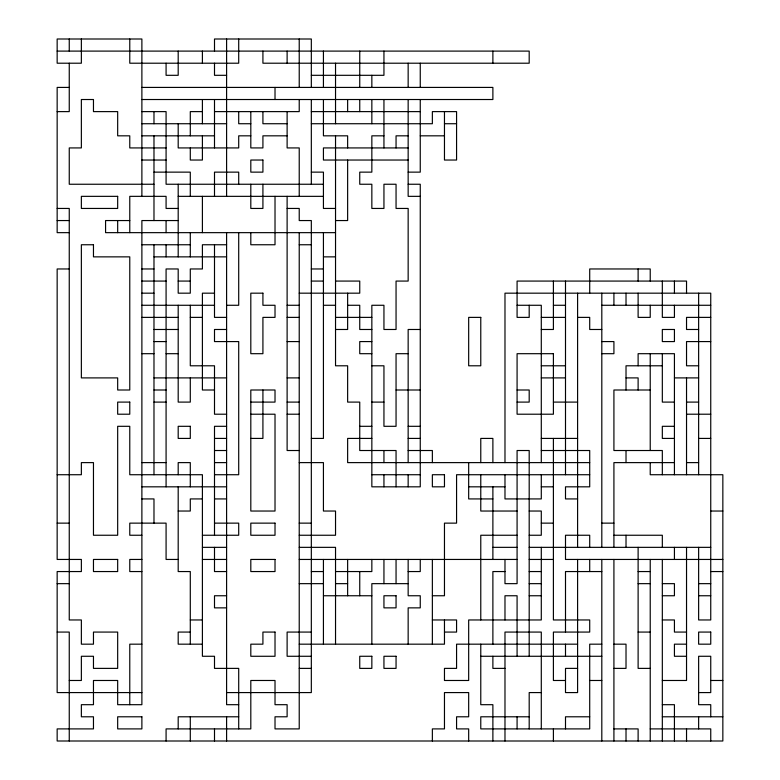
<?xml version="1.0" encoding="UTF-8"?>
<svg xmlns="http://www.w3.org/2000/svg" width="780" height="780" viewBox="0 0 780 780"><rect width="100%" height="100%" fill="white"/><g stroke="black" fill="none" stroke-linecap="round" stroke-linejoin="round"><path stroke-width="1.17" d="M57.154 51.1L529.191 51.1L529.191 63.209L262.918 63.209L262.918 51.1M226.6 75.309L214.5 75.309L214.5 63.209M311.327 75.309L383.945 75.309L383.945 51.1M69.254 87.418L57.154 87.418L57.154 232.655L69.254 232.655M141.882 87.418L492.882 87.418L492.882 99.518L141.882 99.518M57.154 111.618L69.254 111.618L69.254 63.209M141.882 111.618L166.082 111.618L166.082 184.246L323.427 184.246M202.4 111.618L190.291 111.618L190.291 135.827M214.5 111.618L299.227 111.618L299.227 99.518M311.327 111.618L420.254 111.618M141.882 123.728L226.6 123.728M250.809 123.728L238.709 123.728L238.709 111.618M287.118 123.728L262.918 123.728L262.918 111.618M311.327 123.728L432.364 123.728L432.364 111.618L456.573 111.618L456.573 160.036L444.464 160.036L444.464 111.618M444.464 123.728L456.573 123.728M141.882 135.827L214.5 135.827M250.809 135.827L238.709 135.827L238.709 147.927L178.191 147.927L178.191 123.728M287.118 135.827L262.918 135.827L262.918 147.927L250.809 147.927L250.809 111.618M383.945 135.827L371.846 135.827L371.846 172.136L359.746 172.136L359.746 184.246L371.846 184.246L371.846 208.445L383.945 208.445L383.945 184.246L396.055 184.246L396.055 208.445L408.154 208.445L408.154 281.073L396.055 281.073L396.055 329.482L383.945 329.482L383.945 305.273L371.846 305.273L371.846 486.827L420.254 486.827L420.254 184.246L408.154 184.246M408.154 135.827L396.055 135.827L396.055 147.927M420.254 135.827L444.464 135.827M166.082 147.927L129.772 147.927L129.772 135.827L117.673 135.827L117.673 111.618L93.463 111.618L93.463 99.518L81.364 99.518L81.364 147.927L69.254 147.927L69.254 184.246L153.982 184.246M408.154 147.927L323.427 147.927L323.427 160.036L408.154 160.036M141.882 160.036L166.082 160.036M153.982 172.136L190.291 172.136L190.291 196.345M311.327 172.136L323.427 172.136L323.427 208.445L335.536 208.445M408.154 172.136L420.254 172.136L420.254 99.518M178.191 196.345L323.427 196.345M420.254 196.345L408.154 196.345L408.154 99.518M57.154 208.445L69.254 208.445L69.254 619.963L81.364 619.963L81.364 644.173L93.463 644.173L93.463 632.073L117.673 632.073L117.673 668.382L93.463 668.382L93.463 656.273L81.364 656.273L81.364 680.482L69.254 680.482M178.191 208.445L166.082 208.445L166.082 196.345L129.772 196.345L129.772 232.655M287.118 208.445L299.227 208.445L299.227 220.555L311.327 220.555L311.327 692.582L226.6 692.582M57.154 220.555L69.254 220.555M129.772 220.555L105.573 220.555L105.573 232.655L335.536 232.655M178.191 220.555L141.882 220.555L141.882 704.691L117.673 704.691L117.673 680.482L93.463 680.482L93.463 704.691L81.364 704.691L81.364 716.791L93.463 716.791L93.463 728.9L57.154 728.9L57.154 741L722.846 741L722.846 474.727L650.227 474.727L650.227 462.618M335.536 220.555L347.636 220.555L347.636 160.036M141.882 244.754L190.291 244.754M226.6 244.754L202.4 244.754L202.4 268.964L190.291 268.964L190.291 293.173L178.191 293.173L178.191 268.964L166.082 268.964L166.082 486.827M299.227 244.754L311.327 244.754M153.982 256.864L226.6 256.864M323.427 256.864L335.536 256.864M69.254 268.964L57.154 268.964L57.154 559.445L81.364 559.445L81.364 571.555L57.154 571.555L57.154 692.582L141.882 692.582M141.882 268.964L153.982 268.964M311.327 268.964L323.427 268.964M141.882 281.073L166.082 281.073M178.191 281.073L190.291 281.073M311.327 281.073L323.427 281.073M335.536 281.073L359.746 281.073L359.746 293.173L299.227 293.173M141.882 293.173L153.982 293.173M214.5 293.173L202.4 293.173L202.4 390L214.5 390M141.882 305.273L214.5 305.273M226.6 305.273L238.709 305.273L238.709 232.655M287.118 305.273L299.227 305.273M323.427 305.273L335.536 305.273M347.636 305.273L359.746 305.273L359.746 329.482L371.846 329.482M517.082 305.273L541.291 305.273L541.291 462.618M553.4 305.273L565.5 305.273M601.809 305.273L710.746 305.273M141.882 317.382L178.191 317.382M190.291 317.382L202.4 317.382M226.6 317.382L214.5 317.382L214.5 244.754M287.118 317.382L299.227 317.382M335.536 317.382L371.846 317.382M541.291 317.382L565.5 317.382M577.6 317.382L589.709 317.382L589.709 329.482L601.809 329.482M710.746 317.382L686.536 317.382L686.536 329.482L698.636 329.482M153.982 329.482L178.191 329.482M226.6 329.482L214.5 329.482L214.5 341.581L238.709 341.581L238.709 474.727L214.5 474.727M335.536 329.482L347.636 329.482L347.636 293.173M420.254 329.482L408.154 329.482L408.154 462.618M541.291 329.482L553.4 329.482L553.4 281.073M153.982 341.581L166.082 341.581M287.118 341.581L299.227 341.581M371.846 341.581L359.746 341.581L359.746 353.691L371.846 353.691M601.809 341.581L613.918 341.581L613.918 353.691L601.809 353.691M710.746 341.581L686.536 341.581L686.536 365.791L698.636 365.791M141.882 353.691L153.982 353.691M166.082 353.691L178.191 353.691M408.154 353.691L396.055 353.691L396.055 426.309L383.945 426.309L383.945 365.791L371.846 365.791M541.291 365.791L565.5 365.791M662.327 365.791L626.018 365.791L626.018 390M153.982 377.9L226.6 377.9M287.118 377.9L299.227 377.9M541.291 377.9L565.5 377.9M626.018 377.9L638.118 377.9L638.118 390M674.427 377.9L698.636 377.9M153.982 390L166.082 390M396.055 390L420.254 390M517.082 390L529.191 390L529.191 402.1L517.082 402.1M650.227 390L613.918 390L613.918 450.518L662.327 450.518L662.327 474.727M153.982 402.1L166.082 402.1M250.809 402.1L275.018 402.1L275.018 390L250.809 390L250.809 511.036L275.018 511.036L275.018 414.209L250.809 414.209M287.118 402.1L299.227 402.1M371.846 402.1L383.945 402.1M553.4 402.1L577.6 402.1M674.427 402.1L662.327 402.1L662.327 353.691M686.536 402.1L698.636 402.1M226.6 414.209L214.5 414.209L214.5 365.791L190.291 365.791L190.291 305.273M287.118 414.209L299.227 414.209M686.536 414.209L710.746 414.209M226.6 426.309L214.5 426.309L214.5 535.246M359.746 426.309L371.846 426.309M408.154 426.309L420.254 426.309M674.427 426.309L662.327 426.309L662.327 438.418L674.427 438.418M214.5 438.418L226.6 438.418M250.809 438.418L262.918 438.418L262.918 390M311.327 438.418L323.427 438.418L323.427 232.655M371.846 438.418L347.636 438.418L347.636 462.618L589.709 462.618M408.154 438.418L420.254 438.418M541.291 438.418L577.6 438.418M698.636 438.418L710.746 438.418M214.5 450.518L226.6 450.518M299.227 450.518L287.118 450.518L287.118 196.345M408.154 450.518L432.364 450.518L432.364 462.618M541.291 450.518L589.709 450.518L589.709 486.827L565.5 486.827L565.5 498.927L577.6 498.927M141.882 462.618L166.082 462.618M214.5 462.618L226.6 462.618M299.227 462.618L323.427 462.618L323.427 511.036L335.536 511.036L335.536 535.246L299.227 535.246M674.427 462.618L613.918 462.618L613.918 547.346M686.536 462.618L698.636 462.618M57.154 474.727L81.364 474.727L81.364 462.618L93.463 462.618L93.463 535.246L117.673 535.246L117.673 426.309L129.772 426.309L129.772 474.727L202.4 474.727L202.4 656.273L214.5 656.273L214.5 668.382L238.709 668.382L238.709 728.9M371.846 474.727L420.254 474.727M589.709 474.727L456.573 474.727L456.573 523.136L444.464 523.136L444.464 595.754L432.364 595.754M141.882 486.827L226.6 486.827M468.673 486.827L504.982 486.827M541.291 486.827L553.4 486.827M141.882 498.927L153.982 498.927L153.982 523.136M202.4 498.927L190.291 498.927L190.291 511.036L178.191 511.036M214.5 498.927L226.6 498.927M492.882 498.927L468.673 498.927L468.673 462.618M517.082 511.036L480.773 511.036L480.773 474.727M529.191 511.036L541.291 511.036L541.291 535.246L529.191 535.246M710.746 511.036L722.846 511.036M57.154 523.136L69.254 523.136M214.5 523.136L238.709 523.136L238.709 535.246L202.4 535.246M299.227 523.136L311.327 523.136M541.291 523.136L553.4 523.136M601.809 523.136L613.918 523.136M141.882 535.246L129.772 535.246L129.772 523.136L166.082 523.136L166.082 559.445L178.191 559.445M517.082 535.246L480.773 535.246L480.773 619.963M613.918 535.246L662.327 535.246L662.327 547.346M202.4 547.346L226.6 547.346M299.227 547.346L335.536 547.346L335.536 644.173M492.882 547.346L517.082 547.346M529.191 547.346L710.746 547.346M141.882 559.445L129.772 559.445L129.772 571.555L141.882 571.555M202.4 559.445L226.6 559.445M299.227 559.445L517.082 559.445M529.191 559.445L553.4 559.445M722.846 559.445L565.5 559.445L565.5 535.246L589.709 535.246L589.709 547.346M226.6 571.555L214.5 571.555L214.5 547.346M311.327 571.555L323.427 571.555M335.536 571.555L371.846 571.555L371.846 559.445M408.154 571.555L420.254 571.555L420.254 559.445M504.982 571.555L492.882 571.555L492.882 644.173M529.191 571.555L541.291 571.555M601.809 571.555L565.5 571.555L565.5 632.073M638.118 571.555L650.227 571.555M710.746 571.555L722.846 571.555M57.154 583.654L69.254 583.654M299.227 583.654L323.427 583.654M335.536 583.654L347.636 583.654M408.154 583.654L371.846 583.654L371.846 644.173M529.191 583.654L541.291 583.654M638.118 583.654L650.227 583.654M662.327 583.654L674.427 583.654L674.427 595.754L662.327 595.754M698.636 583.654L710.746 583.654M226.6 595.754L214.5 595.754L214.5 607.864L226.6 607.864M323.427 595.754L371.846 595.754M529.191 595.754L541.291 595.754M698.636 595.754L710.746 595.754M190.291 619.963L202.4 619.963M432.364 619.963L456.573 619.963L456.573 632.073L444.464 632.073M662.327 619.963L674.427 619.963L674.427 632.073L686.536 632.073M57.154 632.073L69.254 632.073L69.254 741M190.291 632.073L178.191 632.073L178.191 644.173L202.4 644.173M311.327 632.073L287.118 632.073L287.118 656.273L311.327 656.273M638.118 632.073L650.227 632.073M141.882 644.173L129.772 644.173L129.772 704.691M299.227 644.173L444.464 644.173L444.464 619.963M577.6 644.173L456.573 644.173L456.573 668.382L444.464 668.382L444.464 680.482L468.673 680.482L468.673 619.963L541.291 619.963L541.291 547.346M601.809 644.173L589.709 644.173L589.709 728.9L480.773 728.9L480.773 716.791L529.191 716.791M613.918 644.173L626.018 644.173L626.018 668.382L613.918 668.382M686.536 644.173L674.427 644.173L674.427 656.273L686.536 656.273M480.773 656.273L601.809 656.273M299.227 668.382L311.327 668.382M504.982 668.382L492.882 668.382L492.882 656.273M577.6 668.382L565.5 668.382L565.5 692.582L577.6 692.582L577.6 559.445M650.227 668.382L638.118 668.382L638.118 547.346M565.5 680.482L553.4 680.482L553.4 632.073L589.709 632.073L589.709 619.963L553.4 619.963L553.4 438.418M589.709 680.482L601.809 680.482M662.327 680.482L686.536 680.482L686.536 547.346M710.746 680.482L722.846 680.482M541.291 692.582L529.191 692.582L529.191 728.9M698.636 692.582L710.746 692.582L710.746 656.273L698.636 656.273L698.636 704.691L710.746 704.691L710.746 716.791M238.709 704.691L226.6 704.691L226.6 232.655M662.327 704.691L674.427 704.691L674.427 741M238.709 716.791L178.191 716.791L178.191 728.9M589.709 716.791L565.5 716.791L565.5 728.9M662.327 716.791L722.846 716.791M613.918 728.9L638.118 728.9L638.118 741M650.227 728.9L710.746 728.9L710.746 741M698.636 293.173L698.636 474.727M698.636 547.346L698.636 619.963L710.746 619.963L710.746 293.173L504.982 293.173L504.982 462.618M698.636 716.791L698.636 728.9M686.536 293.173L686.536 281.073L517.082 281.073L517.082 317.382L529.191 317.382L529.191 305.273M686.536 377.9L686.536 474.727M686.536 728.9L686.536 741M674.427 281.073L674.427 293.173M674.427 305.273L674.427 317.382L662.327 317.382L662.327 281.073M674.427 474.727L674.427 353.691L638.118 353.691L638.118 365.791M674.427 547.346L674.427 559.445M662.327 559.445L662.327 741M650.227 281.073L650.227 268.964L589.709 268.964L589.709 293.173M650.227 305.273L650.227 317.382L638.118 317.382L638.118 293.173M650.227 353.691L650.227 450.518M650.227 559.445L650.227 741M638.118 268.964L638.118 281.073M626.018 293.173L626.018 305.273M626.018 450.518L626.018 462.618M626.018 535.246L626.018 547.346M626.018 728.9L626.018 741M613.918 293.173L613.918 305.273M613.918 559.445L613.918 741M601.809 293.173L601.809 547.346M601.809 559.445L601.809 741M589.709 559.445L589.709 571.555M577.6 293.173L577.6 547.346M565.5 281.073L565.5 474.727M565.5 644.173L565.5 656.273M553.4 728.9L553.4 741M541.291 474.727L541.291 498.927L504.982 498.927L504.982 474.727M541.291 728.9L541.291 632.073L504.982 632.073L504.982 741M529.191 656.273L529.191 450.518L517.082 450.518L517.082 583.654L504.982 583.654L504.982 559.445M517.082 656.273L517.082 595.754L504.982 595.754L504.982 619.963M517.082 716.791L517.082 728.9M492.882 51.1L492.882 63.209M492.882 462.618L492.882 438.418L480.773 438.418L480.773 462.618M492.882 486.827L492.882 559.445M492.882 741L492.882 704.691L480.773 704.691L480.773 644.173M468.673 741L468.673 728.9L456.573 728.9L456.573 716.791L468.673 716.791L468.673 692.582L444.464 692.582L444.464 728.9L432.364 728.9L432.364 741M432.364 559.445L432.364 644.173M420.254 63.209L420.254 87.418M408.154 63.209L408.154 87.418M408.154 474.727L408.154 486.827M408.154 559.445L408.154 595.754L420.254 595.754L420.254 607.864L408.154 607.864L408.154 644.173M396.055 486.827L396.055 450.518L359.746 450.518L359.746 402.1L347.636 402.1L347.636 365.791L335.536 365.791L335.536 135.827M396.055 559.445L396.055 583.654M383.945 99.518L383.945 147.927M383.945 450.518L383.945 462.618M383.945 474.727L383.945 486.827M383.945 559.445L383.945 583.654M371.846 75.309L371.846 87.418M371.846 99.518L371.846 123.728M359.746 51.1L359.746 87.418M359.746 99.518L359.746 111.618M359.746 571.555L359.746 595.754M347.636 99.518L347.636 111.618M347.636 147.927L347.636 135.827L323.427 135.827L323.427 99.518M347.636 559.445L347.636 595.754M335.536 63.209L335.536 123.728M323.427 51.1L323.427 87.418M323.427 559.445L323.427 644.173M311.327 87.418L311.327 39L214.5 39L214.5 51.1M311.327 99.518L311.327 184.246M299.227 39L299.227 87.418M299.227 196.345L299.227 147.927L287.118 147.927L287.118 111.618M299.227 232.655L299.227 728.9L275.018 728.9L275.018 716.791L287.118 716.791L287.118 704.691L275.018 704.691L275.018 680.482L250.809 680.482L250.809 728.9L166.082 728.9L166.082 741M287.118 51.1L287.118 63.209M275.018 87.418L275.018 99.518M275.018 196.345L275.018 244.754L250.809 244.754L250.809 232.655M262.918 184.246L262.918 208.445L250.809 208.445L250.809 184.246M238.709 39L238.709 63.209L129.772 63.209L129.772 39M238.709 184.246L238.709 172.136L214.5 172.136L214.5 196.345M226.6 39L226.6 196.345M226.6 716.791L226.6 741M214.5 99.518L214.5 147.927M214.5 728.9L214.5 741M202.4 51.1L202.4 63.209M202.4 99.518L202.4 123.728M202.4 135.827L202.4 160.036L190.291 160.036L190.291 147.927M202.4 196.345L202.4 232.655M190.291 232.655L190.291 256.864M190.291 377.9L190.291 402.1L178.191 402.1L178.191 305.273M190.291 486.827L190.291 462.618L178.191 462.618L178.191 474.727M190.291 644.173L190.291 571.555L178.191 571.555L178.191 486.827M190.291 716.791L190.291 741M178.191 51.1L178.191 75.309L166.082 75.309L166.082 63.209M178.191 184.246L178.191 256.864M166.082 220.555L166.082 232.655M166.082 244.754L166.082 256.864M153.982 111.618L153.982 123.728M153.982 135.827L153.982 220.555M153.982 244.754L153.982 474.727M141.882 196.345L141.882 39L57.154 39L57.154 63.209L81.364 63.209L81.364 39M117.673 220.555L117.673 232.655M69.254 39L69.254 51.1M262.918 160.036L250.809 160.036L250.809 172.136L262.918 172.136L262.918 160.036M117.673 196.345L81.364 196.345L81.364 208.445L117.673 208.445L117.673 196.345M93.463 244.754L81.364 244.754L81.364 377.9L117.673 377.9L117.673 390L129.772 390L129.772 256.864L93.463 256.864L93.463 244.754M262.918 293.173L250.809 293.173L250.809 353.691L262.918 353.691L262.918 317.382L275.018 317.382L275.018 305.273L262.918 305.273L262.918 293.173M480.773 317.382L468.673 317.382L468.673 365.791L480.773 365.791L480.773 317.382M674.427 329.482L662.327 329.482L662.327 341.581L674.427 341.581L674.427 329.482M553.4 353.691L517.082 353.691L517.082 414.209L553.4 414.209L553.4 353.691M129.772 402.1L117.673 402.1L117.673 414.209L129.772 414.209L129.772 402.1M190.291 426.309L178.191 426.309L178.191 438.418L190.291 438.418L190.291 426.309M444.464 474.727L432.364 474.727L432.364 486.827L444.464 486.827L444.464 474.727M275.018 523.136L250.809 523.136L250.809 535.246L275.018 535.246L275.018 523.136M117.673 559.445L93.463 559.445L93.463 571.555L117.673 571.555L117.673 559.445M275.018 559.445L250.809 559.445L250.809 571.555L275.018 571.555L275.018 559.445M396.055 595.754L383.945 595.754L383.945 607.864L396.055 607.864L396.055 595.754M275.018 632.073L262.918 632.073L262.918 644.173L250.809 644.173L250.809 656.273L275.018 656.273L275.018 632.073M710.746 632.073L698.636 632.073L698.636 644.173L710.746 644.173L710.746 632.073M371.846 656.273L359.746 656.273L359.746 668.382L371.846 668.382L371.846 656.273M396.055 656.273L383.945 656.273L383.945 668.382L396.055 668.382L396.055 656.273M141.882 716.791L117.673 716.791L117.673 728.9L141.882 728.9L141.882 716.791"/></g></svg>
